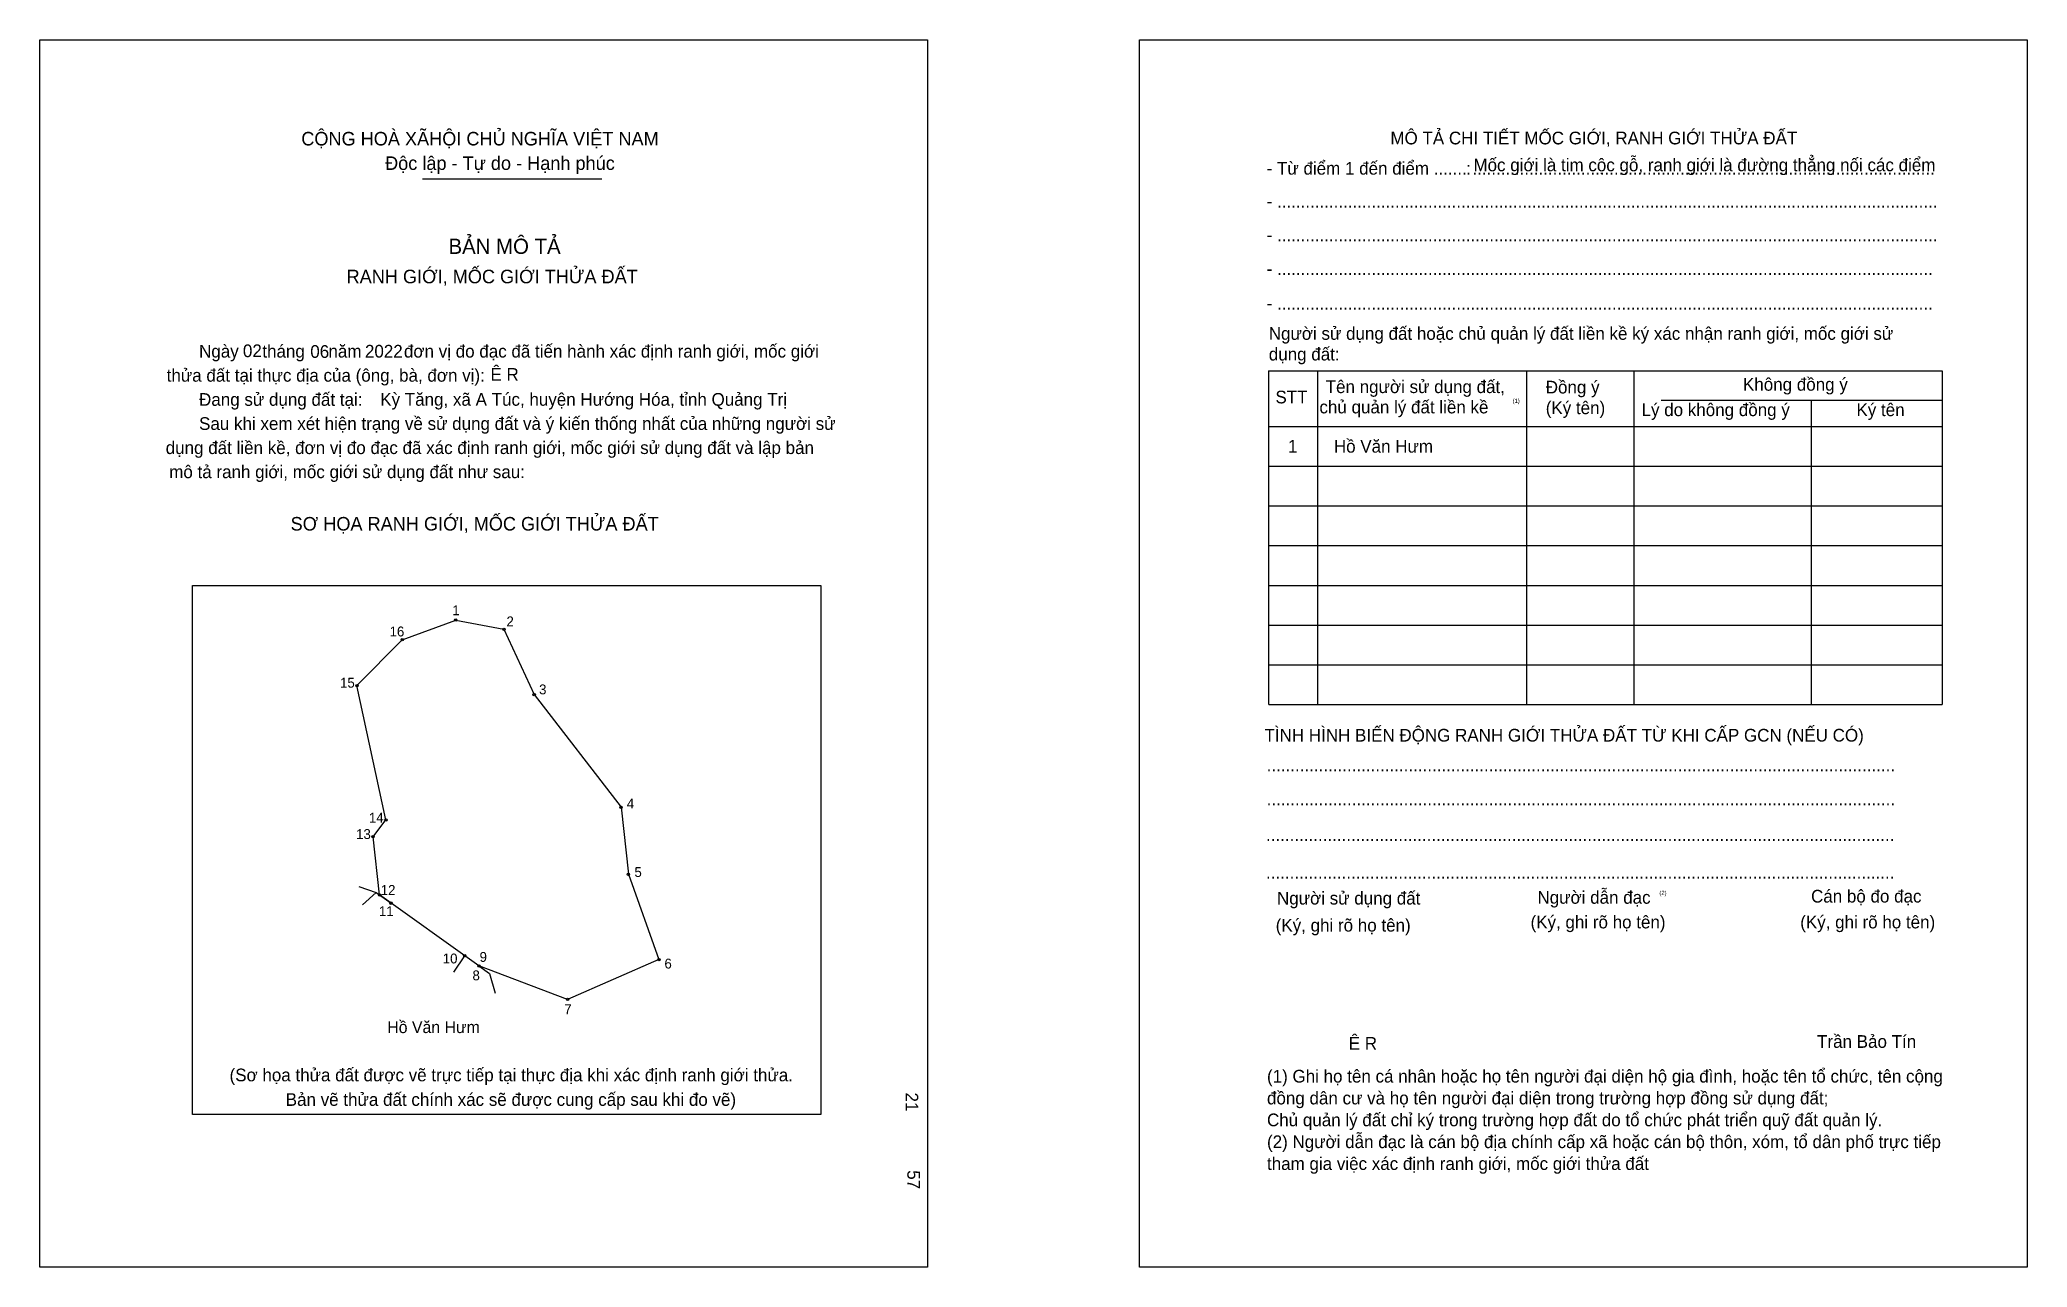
# Model space of a CAD drawing. Extents: x 548908 to 549752, y 1824602 to 1825123.
import ezdxf

# ---------------------------------------------------------------- set-up
doc = ezdxf.new("R2010")
doc.units = 0
for name, color, linetype in [('bmtKhungInTrang1', 7, 'Continuous'), ('bmtKhungInTrang2', 7, 'Continuous'), ('bmtNoiDung', 7, 'Continuous'), ('bmtTemplate', 7, 'Continuous'), ('CanhThua', 7, 'Continuous'), ('MocDinhThua', 7, 'Continuous'), ('RauThua', 7, 'Continuous'), ('SoHieuDinhThua', 7, 'Continuous'), ('TenChuLanCan', 7, 'Continuous')]:
    doc.layers.add(name, color=color, linetype=linetype)

msp = doc.modelspace()

# ---------------------------------------------------------------- linework, layer by layer
at = {"layer": 'bmtKhungInTrang1'}
msp.add_lwpolyline([(548908.3, 1825123.11), (549285.01, 1825123.11), (549285.01, 1824602.06), (548908.3, 1824602.06)], close=True, dxfattribs=at)
at = {"layer": 'bmtKhungInTrang2'}
msp.add_lwpolyline([(549374.85, 1825123.11), (549751.56, 1825123.11), (549751.56, 1824602.06), (549374.85, 1824602.06)], close=True, dxfattribs=at)
at = {"layer": 'bmtTemplate'}
for p, q in [((549070.63, 1825064.06), (549146.81, 1825064.06)), ((549450.42, 1824982.57), (549450.42, 1824840.92)), ((549539.04, 1824982.57), (549539.04, 1824840.92)), ((549584.63, 1824982.74), (549584.63, 1824840.92)), ((549715.49, 1824982.57), (549715.49, 1824840.92)), ((549596.19, 1824970.09), (549715.49, 1824970.09)), ((549429.76, 1824958.96), (549715.49, 1824958.96)), ((549429.76, 1824942.1), (549715.49, 1824942.1)), ((549429.76, 1824925.24), (549715.49, 1824925.24)), ((549429.76, 1824908.37), (549715.49, 1824908.37)), ((549429.76, 1824891.51), (549715.49, 1824891.51)), ((549429.76, 1824874.65), (549715.49, 1824874.65)), ((549429.76, 1824857.79), (549715.49, 1824857.79)), ((549429.76, 1824840.92), (549715.49, 1824840.92))]:
    msp.add_line(p, q, dxfattribs=at)
for points in [[(549429.57, 1824982.57), (549715.49, 1824982.57)], [(549429.57, 1824982.57), (549429.57, 1824840.92)], [(549659.88, 1824969.92), (549659.88, 1824840.92)]]:
    msp.add_lwpolyline(points, dxfattribs=at)
msp.add_lwpolyline([(548973.11, 1824666.96), (548973.11, 1824891.5), (549239.66, 1824891.5), (549239.66, 1824666.96)], close=True, dxfattribs=at)
at = {"layer": 'CanhThua'}
for p, q in [((549062.12, 1824868.4), (549084.79, 1824876.76)), ((549084.79, 1824876.76), (549105.22, 1824872.89)), ((549105.22, 1824872.89), (549118.07, 1824845.16)), ((549042.87, 1824848.99), (549062.12, 1824868.4)), ((549055.15, 1824791.96), (549042.87, 1824848.99)), ((549118.07, 1824845.16), (549154.97, 1824797.35)), ((549154.97, 1824797.35), (549158.04, 1824768.88)), ((549049.7, 1824784.82), (549055.15, 1824791.96)), ((549052.47, 1824760.08), (549049.7, 1824784.82)), ((549158.04, 1824768.88), (549170.99, 1824732.64)), ((549057.34, 1824756.61), (549052.47, 1824760.08)), ((549088.59, 1824734.31), (549057.34, 1824756.61)), ((549094.66, 1824729.98), (549088.59, 1824734.31)), ((549132.22, 1824715.77), (549094.66, 1824729.98)), ((549094.66, 1824729.98), (549094.66, 1824729.98)), ((549170.99, 1824732.64), (549132.22, 1824715.77))]:
    msp.add_line(p, q, dxfattribs=at)
at = {"layer": 'MocDinhThua'}
for centre in [(549084.79, 1824876.76), (549105.22, 1824872.89), (549062.12, 1824868.4), (549042.87, 1824848.99), (549118.07, 1824845.16), (549154.97, 1824797.35), (549055.15, 1824791.96), (549049.7, 1824784.82), (549158.04, 1824768.88), (549052.47, 1824760.08), (549057.34, 1824756.61), (549088.59, 1824734.31), (549094.66, 1824729.98), (549094.66, 1824729.98), (549170.99, 1824732.64), (549132.22, 1824715.77)]:
    msp.add_circle(centre, 0.503, dxfattribs=at)
at = {"layer": 'RauThua'}
for p, q in [((549043.62, 1824763.74), (549051, 1824761.13)), ((549045.2, 1824755.92), (549051, 1824761.13)), ((549051, 1824761.13), (549057.34, 1824756.61)), ((549051, 1824761.13), (549057.34, 1824756.61)), ((549084.02, 1824727.26), (549088.59, 1824734.31)), ((549094.66, 1824729.98), (549099.15, 1824726.77)), ((549099.15, 1824726.77), (549101.54, 1824718.4))]:
    msp.add_line(p, q, dxfattribs=at)

# ---------------------------------------------------------------- texts
at = {"layer": 'bmtNoiDung'}
for s, height, p in [('02', 5.39, (548994.5, 1824988.38)), ('06', 5.39, (549023.08, 1824988.08)), ('2022', 5.39, (549046.27, 1824988.2)), ('Ê R', 5.39, (549099.52, 1824978.35)), ('Kỳ Tăng, xã A Túc, huyện Hướng Hóa, tỉnh Quảng Trị', 5.3901, (549052.76, 1824967.75)), ('1', 5.39, (549437.87, 1824947.84)), ('Hồ Văn Hưm ', 5.3901, (549457.37, 1824947.84)), ('Ê R', 5.39, (549463.68, 1824694.41))]:
    msp.add_text(s, height=height, dxfattribs=at).set_placement(p)
for s, p in [('21', (549275.63, 1824676.23)), ('57', (549276.39, 1824643.25))]:
    msp.add_text(s, height=5.39, rotation=270, dxfattribs=at).set_placement(p)
at = {"layer": 'bmtTemplate'}
for s, height, p in [('CỘNG HOÀ XÃHỘI CHỦ NGHĨA VIỆT NAM', 5.7494, (549019.26, 1825078.23)), ('MÔ TẢ CHI TIẾT MỐC GIỚI, RANH GIỚI THỬA ĐẤT', 5.3881, (549481.36, 1825078.69)), ('Độc lập - Tự do - Hạnh phúc', 5.7494, (549054.82, 1825067.84)), ('Mốc giới là tim cộc gỗ, ranh giới là đường thẳng nối các điểm', 5.3881, (549516.59, 1825067.27)), ('- Từ điểm 1 đến điểm .......', 5.3881, (549428.84, 1825065.84)), (':', 5.39, (549513.49, 1825065.84)), ('..................................................................................................', 5.3881, (549516.15, 1825065.84)), ('- ............................................................................................................................................', 5.38805, (549428.84, 1825051.88)), ('BẢN MÔ TẢ', 6.468, (549081.73, 1825032.2)), ('- ............................................................................................................................................', 5.38805, (549428.84, 1825037.55)), ('RANH GIỚI, MỐC GIỚI THỬA ĐẤT', 5.7494, (549038.48, 1825019.73)), ('- ...........................................................................................................................................', 5.38805, (549428.84, 1825023.21)), ('- ...........................................................................................................................................', 5.38805, (549428.84, 1825008.54)), ('Người sử dụng đất hoặc chủ quản lý đất liền kề ký xác nhận ranh giới, mốc giới sử', 5.3881, (549429.76, 1824995.73)), ('Ngày     tháng     năm         đơn vị đo đạc đã tiến hành xác định ranh giới, mốc giới ', 5.3901, (548975.89, 1824988.2)), ('dụng đất:', 5.388, (549429.76, 1824986.96)), ('thửa đất tại thực địa của (ông, bà, đơn vị):', 5.3901, (548962.15, 1824977.96)), ('Đang sử dụng đất tại:', 5.3901, (548975.89, 1824967.72)), ('STT', 5.388, (549432.57, 1824968.75)), ('Tên người sử dụng đất,', 5.3881, (549453.9, 1824973.13)), ('Đồng ý', 5.388, (549547.27, 1824972.96)), ('Không đồng ý', 5.3881, (549630.95, 1824974.14)), ('chủ quản lý đất liền kề', 5.3881, (549451.25, 1824964.51)), ('(1)', 1.797, (549533.2, 1824968.94)), ('(Ký tên)', 5.388, (549547.27, 1824964.19)), ('Lý do không đồng ý', 5.3881, (549587.92, 1824963.35)), ('Ký tên', 5.388, (549679.1, 1824963.35)), ('Sau khi xem xét hiện trạng về sử dụng đất và ý kiến thống nhất của những người sử ', 5.3901, (548975.89, 1824957.49)), ('dụng đất liền kề, đơn vị đo đạc đã xác định ranh giới, mốc giới sử dụng đất và lập bản', 5.3901, (548961.74, 1824947.25)), ('mô tả ranh giới, mốc giới sử dụng đất như sau:', 5.3901, (548963.23, 1824937.01)), ('SƠ HỌA RANH GIỚI, MỐC GIỚI THỬA ĐẤT', 5.7494, (549014.73, 1824914.78)), ('TÌNH HÌNH BIẾN ĐỘNG RANH GIỚI THỬA ĐẤT TỪ KHI CẤP GCN (NẾU CÓ)', 5.3881, (549427.94, 1824825.2)), ('.....................................................................................................................................', 5.39613, (549428.84, 1824812.52)), ('.....................................................................................................................................', 5.39613, (549428.84, 1824798.18)), ('.....................................................................................................................................', 5.39613, (549428.57, 1824783.01)), ('.....................................................................................................................................', 5.39613, (549428.57, 1824766.99)), ('Người sử dụng đất', 5.3881, (549433.24, 1824756.03)), ('Người dẫn đạc', 5.3881, (549543.75, 1824756.37)), ('(2)', 1.797, (549595.49, 1824760.08)), ('Cán bộ đo đạc', 5.3881, (549659.82, 1824756.87)), ('(Ký, ghi rõ họ tên)', 5.3881, (549432.69, 1824744.56)), ('(Ký, ghi rõ họ tên)', 5.3881, (549540.82, 1824745.91)), ('(Ký, ghi rõ họ tên)', 5.3881, (549655.24, 1824745.91)), ('Trần Bảo Tín', 5.3881, (549662.39, 1824695.2)), ('(Sơ họa thửa đất được vẽ trực tiếp tại thực địa khi xác định ranh giới thửa.', 5.3901, (548988.83, 1824680.99)), ('(1) Ghi họ tên cá nhân hoặc họ tên người đại diện hộ gia đình, hoặc tên tổ chức, tên cộng', 5.3881, (549429, 1824680.47)), ('Bản vẽ thửa đất chính xác sẽ được cung cấp sau khi đo vẽ)', 5.3901, (549012.66, 1824670.57)), ('đồng dân cư và họ tên người đại diện trong trường hợp đồng sử dụng đất;', 5.3881, (549429, 1824671.2)), ('Chủ quản lý đất chỉ ký trong trường hợp đất do tổ chức phát triển quỹ đất quản lý.', 5.3881, (549429, 1824661.92)), ('(2) Người dẫn đạc là cán bộ địa chính cấp xã hoặc cán bộ thôn, xóm, tổ dân phố trực tiếp', 5.3881, (549429, 1824652.65)), ('tham gia việc xác định ranh giới, mốc giới thửa đất', 5.3881, (549429, 1824643.37))]:
    msp.add_text(s, height=height, dxfattribs=at).set_placement(p)
at = {"layer": 'SoHieuDinhThua'}
for s, height, p in [('1', 4.19, (549083.35, 1824878.84)), ('16', 4.195, (549056.73, 1824869.83)), ('2', 4.19, (549106.32, 1824874.1)), ('15', 4.195, (549035.71, 1824848.07)), ('3', 4.19, (549120.16, 1824845.24)), ('4', 4.19, (549157.38, 1824796.81)), ('13', 4.195, (549042.53, 1824783.84)), ('14', 4.195, (549047.94, 1824790.78)), ('5', 4.19, (549160.62, 1824767.72)), ('12', 4.195, (549052.98, 1824760.11)), ('11', 4.195, (549052.18, 1824751.1)), ('10', 4.195, (549079.29, 1824731.03)), ('9', 4.19, (549094.92, 1824731.69)), ('6', 4.19, (549173.35, 1824728.87)), ('8', 4.19, (549091.91, 1824723.87)), ('7', 4.19, (549130.83, 1824709.48))]:
    msp.add_text(s, height=height, dxfattribs=at).set_placement(p)
at = {"layer": 'TenChuLanCan'}
msp.add_text('Hồ Văn Hưm', height=5.034, dxfattribs=at).set_placement((549055.73, 1824701.48))

doc.saveas('drawing.dxf')
